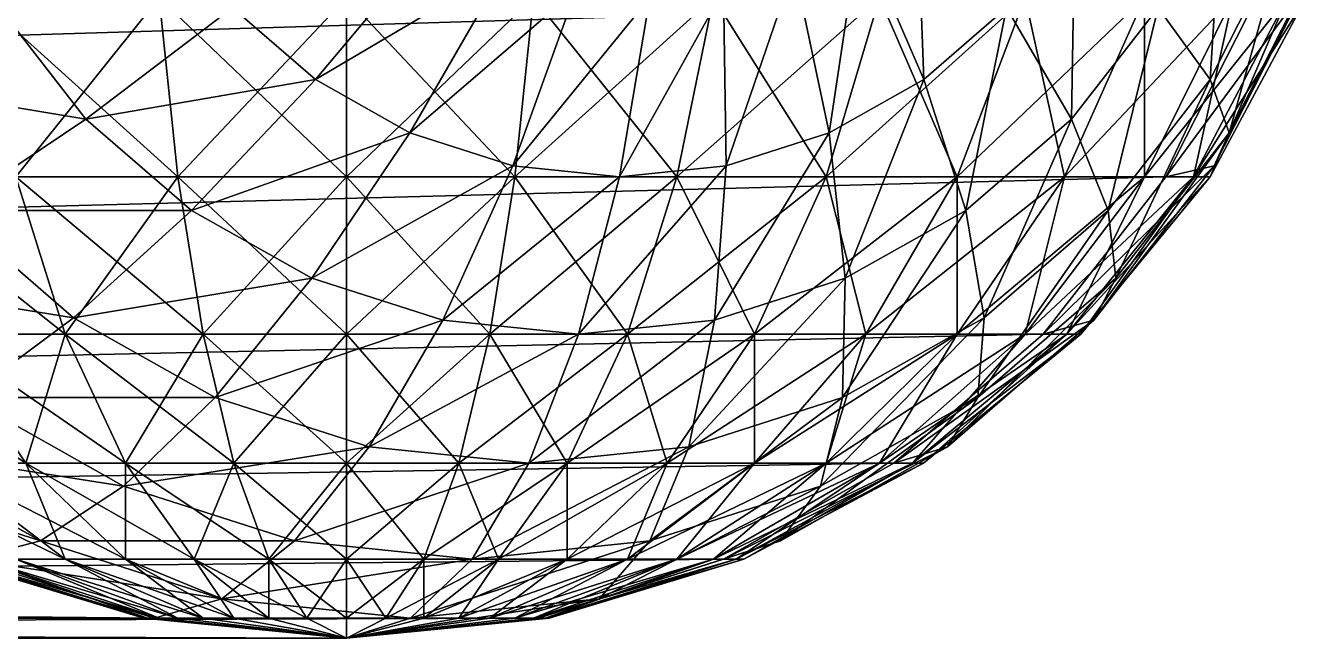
# Model space of a CAD drawing. Header units: millimetres. Extents: x -510 to 550, y -577 to 577.
# Drawn here: x 42.53 to 52.45, y -563 to -558.28 of the extents above; entities that cross this region are included whole.
import ezdxf

# ---------------------------------------------------------------- set-up
doc = ezdxf.new("R2010")
doc.units = ezdxf.units.MM
doc.layers.add('middle_right_fork_-1', color=7, linetype='Continuous', true_color=0x5c6b75)
doc.layers.add('middle_right_fork_top', color=7, linetype='Continuous', true_color=0x5c6b75)

msp = doc.modelspace()

# ---------------------------------------------------------------- linework, layer by layer
at = {"layer": 'middle_right_fork_-1', "true_color": 0x5c6b75}
for points in [[(49.446, -558.6955, -139.4704), (49.3909, -557.1648, -138.6728), (48.9508, -557.5455, -138.5261)], [(49.446, -558.6955, -139.4704), (50.085, -558.1428, -139.6834), (49.3909, -557.1648, -138.6728)], [(51.6524, -558.6955, -142.5325), (51.7469, -557.1648, -141.2861), (51.251, -558.1428, -141.1208)], [(51.6524, -558.6955, -142.5325), (52.2356, -557.5455, -142.7269), (51.7469, -557.1648, -141.2861)], [(50.5836, -559, -140.8983), (50.6093, -557.4693, -139.8582), (50.085, -558.1428, -139.6834)], [(50.5836, -559, -140.8983), (51.251, -558.1428, -141.1208), (50.6093, -557.4693, -139.8582)], [(44.122, -558.1428, -137.6958), (44.7609, -558.6955, -137.9087), (45.7237, -557.5455, -137.4504)], [(44.7609, -558.6955, -137.9087), (46.2258, -557.8284, -137.6178), (45.7237, -557.5455, -137.4504)], [(48.717, -559.1062, -139.2274), (48.9508, -557.5455, -138.5261), (48.4487, -557.8284, -138.3587)], [(48.717, -559.1062, -139.2274), (49.446, -558.6955, -139.4704), (48.9508, -557.5455, -138.5261)], [(51.7982, -559.1062, -144.039), (52.2356, -557.5455, -142.7269), (51.6524, -558.6955, -142.5325)], [(51.7982, -559.1062, -144.039), (52.4461, -557.8284, -144.255), (52.2356, -557.5455, -142.7269)], [(44.7609, -558.6955, -137.9087), (45.4899, -559.1062, -138.1517), (46.2258, -557.8284, -137.6178)], [(45.4899, -559.1062, -138.1517), (46.7706, -558.0026, -137.7994), (46.2258, -557.8284, -137.6178)], [(47.9261, -559.3592, -138.9638), (48.4487, -557.8284, -138.3587), (47.9039, -558.0026, -138.1771)], [(47.9261, -559.3592, -138.9638), (48.717, -559.1062, -139.2274), (48.4487, -557.8284, -138.3587)], [(51.6827, -559.3592, -145.5824), (52.3706, -558.0026, -145.8117), (52.4461, -557.8284, -144.255)], [(51.6827, -559.3592, -145.5824), (52.4461, -557.8284, -144.255), (51.7982, -559.1062, -144.039)], [(45.4899, -559.1062, -138.1517), (46.2809, -559.3592, -138.4154), (46.7706, -558.0026, -137.7994)], [(46.2809, -559.3592, -138.4154), (47.3373, -558.0615, -137.9882), (46.7706, -558.0026, -137.7994)], [(47.1035, -559.4446, -138.6896), (47.9261, -559.3592, -138.9638), (47.9039, -558.0026, -138.1771)], [(47.1035, -559.4446, -138.6896), (47.9039, -558.0026, -138.1771), (47.3373, -558.0615, -137.9882)], [(51.3104, -559.4446, -147.1035), (52.0118, -558.0615, -147.3373), (52.3706, -558.0026, -145.8117)], [(51.3104, -559.4446, -147.1035), (52.3706, -558.0026, -145.8117), (51.6827, -559.3592, -145.5824)], [(6.3104, -559.4446, -282.1035), (7.0118, -558.0615, -282.3373), (52.0118, -558.0615, -147.3373)], [(6.3104, -559.4446, -282.1035), (52.0118, -558.0615, -147.3373), (51.3104, -559.4446, -147.1035)], [(46.2809, -559.3592, -138.4154), (47.1035, -559.4446, -138.6896), (47.3373, -558.0615, -137.9882)], [(41.1586, -558.6955, -139.0345), (42.9941, -559, -138.3685), (42.3267, -558.1428, -138.1461)], [(42.3267, -558.1428, -138.1461), (42.9941, -559, -138.3685), (44.122, -558.1428, -137.6958)], [(42.9941, -559, -138.3685), (44.7609, -558.6955, -137.9087), (44.122, -558.1428, -137.6958)], [(49.7704, -559.7035, -140.6273), (50.085, -558.1428, -139.6834), (49.446, -558.6955, -139.4704)], [(49.7704, -559.7035, -140.6273), (50.5836, -559, -140.8983), (50.085, -558.1428, -139.6834)], [(50.8676, -559.7035, -142.2709), (51.251, -558.1428, -141.1208), (50.5836, -559, -140.8983)], [(50.8676, -559.7035, -142.2709), (51.6524, -558.6955, -142.5325), (51.251, -558.1428, -141.1208)], [(41.1586, -558.6955, -139.0345), (41.9434, -559.7035, -139.2961), (42.9941, -559, -138.3685)], [(42.9941, -559, -138.3685), (43.8074, -559.7035, -138.6396), (44.7609, -558.6955, -137.9087)], [(43.8074, -559.7035, -138.6396), (45.4899, -559.1062, -138.1517), (44.7609, -558.6955, -137.9087)], [(48.8425, -560.2263, -140.318), (49.446, -558.6955, -139.4704), (48.717, -559.1062, -139.2274)], [(48.8425, -560.2263, -140.318), (49.7704, -559.7035, -140.6273), (49.446, -558.6955, -139.4704)], [(50.9262, -560.2263, -143.7483), (51.6524, -558.6955, -142.5325), (50.8676, -559.7035, -142.2709)], [(50.9262, -560.2263, -143.7483), (51.7982, -559.1062, -144.039), (51.6524, -558.6955, -142.5325)], [(41.9434, -559.7035, -139.2961), (43.8074, -559.7035, -138.6396), (42.9941, -559, -138.3685)], [(49.9114, -560.5307, -141.9521), (50.5836, -559, -140.8983), (49.7704, -559.7035, -140.6273)], [(49.9114, -560.5307, -141.9521), (50.8676, -559.7035, -142.2709), (50.5836, -559, -140.8983)], [(43.8074, -559.7035, -138.6396), (44.7352, -560.2263, -138.9489), (45.4899, -559.1062, -138.1517)], [(44.7352, -560.2263, -138.9489), (46.2809, -559.3592, -138.4154), (45.4899, -559.1062, -138.1517)], [(47.8358, -560.5482, -139.9824), (48.8425, -560.2263, -140.318), (48.717, -559.1062, -139.2274)], [(47.8358, -560.5482, -139.9824), (48.717, -559.1062, -139.2274), (47.9261, -559.3592, -138.9638)], [(50.757, -560.5482, -145.2739), (51.6827, -559.3592, -145.5824), (51.7982, -559.1062, -144.039)], [(50.757, -560.5482, -145.2739), (51.7982, -559.1062, -144.039), (50.9262, -560.2263, -143.7483)], [(44.7352, -560.2263, -138.9489), (45.7419, -560.5482, -139.2844), (46.2809, -559.3592, -138.4154)], [(45.7419, -560.5482, -139.2844), (47.1035, -559.4446, -138.6896), (46.2809, -559.3592, -138.4154)], [(46.7889, -560.6569, -139.6334), (47.8358, -560.5482, -139.9824), (47.9261, -559.3592, -138.9638)], [(46.7889, -560.6569, -139.6334), (47.9261, -559.3592, -138.9638), (47.1035, -559.4446, -138.6896)], [(50.3666, -560.6569, -146.7889), (51.3104, -559.4446, -147.1035), (51.6827, -559.3592, -145.5824)], [(50.3666, -560.6569, -146.7889), (51.6827, -559.3592, -145.5824), (50.757, -560.5482, -145.2739)], [(5.3666, -560.6569, -281.7889), (6.3104, -559.4446, -282.1035), (51.3104, -559.4446, -147.1035)], [(5.3666, -560.6569, -281.7889), (51.3104, -559.4446, -147.1035), (50.3666, -560.6569, -146.7889)], [(45.7419, -560.5482, -139.2844), (46.7889, -560.6569, -139.6334), (47.1035, -559.4446, -138.6896)], [(41.0101, -560.2263, -140.443), (42.8996, -560.5307, -139.6149), (41.9434, -559.7035, -139.2961)], [(41.9434, -559.7035, -139.2961), (42.8996, -560.5307, -139.6149), (43.8074, -559.7035, -138.6396)], [(42.8996, -560.5307, -139.6149), (44.7352, -560.2263, -138.9489), (43.8074, -559.7035, -138.6396)], [(48.8204, -561.1454, -141.5885), (49.9114, -560.5307, -141.9521), (49.7704, -559.7035, -140.6273)], [(48.8204, -561.1454, -141.5885), (49.7704, -559.7035, -140.6273), (48.8425, -560.2263, -140.318)], [(49.8636, -561.1454, -143.3941), (50.9262, -560.2263, -143.7483), (50.8676, -559.7035, -142.2709)], [(49.8636, -561.1454, -143.3941), (50.8676, -559.7035, -142.2709), (49.9114, -560.5307, -141.9521)], [(41.0101, -560.2263, -140.443), (42.0726, -561.1454, -140.7971), (42.8996, -560.5307, -139.6149)], [(42.8996, -560.5307, -139.6149), (43.9906, -561.1454, -139.9786), (44.7352, -560.2263, -138.9489)], [(43.9906, -561.1454, -139.9786), (45.7419, -560.5482, -139.2844), (44.7352, -560.2263, -138.9489)], [(47.6366, -561.5239, -141.1939), (48.8204, -561.1454, -141.5885), (48.8425, -560.2263, -140.318)], [(47.6366, -561.5239, -141.1939), (48.8425, -560.2263, -140.318), (47.8358, -560.5482, -139.9824)], [(49.629, -561.5239, -144.8979), (50.757, -560.5482, -145.2739), (50.9262, -560.2263, -143.7483)], [(49.629, -561.5239, -144.8979), (50.9262, -560.2263, -143.7483), (49.8636, -561.1454, -143.3941)], [(42.0726, -561.1454, -140.7971), (43.9906, -561.1454, -139.9786), (42.8996, -560.5307, -139.6149)], [(43.9906, -561.1454, -139.9786), (45.1744, -561.5239, -140.3732), (45.7419, -560.5482, -139.2844)], [(45.1744, -561.5239, -140.3732), (46.7889, -560.6569, -139.6334), (45.7419, -560.5482, -139.2844)], [(46.4055, -561.6518, -140.7835), (47.6366, -561.5239, -141.1939), (47.8358, -560.5482, -139.9824)], [(46.4055, -561.6518, -140.7835), (47.8358, -560.5482, -139.9824), (46.7889, -560.6569, -139.6334)], [(48.6514, -561.8284, -142.9901), (49.8636, -561.1454, -143.3941), (49.9114, -560.5307, -141.9521)], [(48.6514, -561.8284, -142.9901), (49.9114, -560.5307, -141.9521), (48.8204, -561.1454, -141.5885)], [(49.2165, -561.6518, -146.4055), (50.3666, -560.6569, -146.7889), (50.757, -560.5482, -145.2739)], [(49.2165, -561.6518, -146.4055), (50.757, -560.5482, -145.2739), (49.629, -561.5239, -144.8979)], [(4.2165, -561.6518, -281.4055), (5.3666, -560.6569, -281.7889), (50.3666, -560.6569, -146.7889)], [(4.2165, -561.6518, -281.4055), (50.3666, -560.6569, -146.7889), (49.2165, -561.6518, -146.4055)], [(45.1744, -561.5239, -140.3732), (46.4055, -561.6518, -140.7835), (46.7889, -560.6569, -139.6334)], [(41.3581, -561.5239, -142.1409), (43.2848, -561.8284, -141.2012), (42.0726, -561.1454, -140.7971)], [(42.0726, -561.1454, -140.7971), (43.2848, -561.8284, -141.2012), (43.9906, -561.1454, -139.9786)], [(43.2848, -561.8284, -141.2012), (45.1744, -561.5239, -140.3732), (43.9906, -561.1454, -139.9786)], [(47.336, -562.249, -142.5516), (48.6514, -561.8284, -142.9901), (48.8204, -561.1454, -141.5885)], [(47.336, -562.249, -142.5516), (48.8204, -561.1454, -141.5885), (47.6366, -561.5239, -141.1939)], [(48.3421, -562.249, -144.4689), (49.629, -561.5239, -144.8979), (49.8636, -561.1454, -143.3941)], [(48.3421, -562.249, -144.4689), (49.8636, -561.1454, -143.3941), (48.6514, -561.8284, -142.9901)], [(40.7835, -561.6518, -143.5945), (42.645, -562.249, -142.5698), (41.3581, -561.5239, -142.1409)], [(41.3581, -561.5239, -142.1409), (42.645, -562.249, -142.5698), (43.2848, -561.8284, -141.2012)], [(43.2848, -561.8284, -141.2012), (44.6002, -562.249, -141.6397), (45.1744, -561.5239, -140.3732)], [(44.6002, -562.249, -141.6397), (46.4055, -561.6518, -140.7835), (45.1744, -561.5239, -140.3732)], [(45.9681, -562.391, -142.0956), (47.336, -562.249, -142.5516), (47.6366, -561.5239, -141.1939)], [(45.9681, -562.391, -142.0956), (47.6366, -561.5239, -141.1939), (46.4055, -561.6518, -140.7835)], [(47.9044, -562.391, -145.9681), (49.2165, -561.6518, -146.4055), (49.629, -561.5239, -144.8979)], [(47.9044, -562.391, -145.9681), (49.629, -561.5239, -144.8979), (48.3421, -562.249, -144.4689)], [(2.9044, -562.391, -280.9681), (4.2165, -561.6518, -281.4055), (49.2165, -561.6518, -146.4055)], [(2.9044, -562.391, -280.9681), (49.2165, -561.6518, -146.4055), (47.9044, -562.391, -145.9681)], [(40.7835, -561.6518, -143.5945), (42.0956, -562.391, -144.0319), (42.645, -562.249, -142.5698)], [(44.6002, -562.249, -141.6397), (45.9681, -562.391, -142.0956), (46.4055, -561.6518, -140.7835)], [(42.645, -562.249, -142.5698), (44.6002, -562.249, -141.6397), (43.2848, -561.8284, -141.2012)], [(46.9457, -562.6955, -144.0034), (48.3421, -562.249, -144.4689), (48.6514, -561.8284, -142.9901)], [(46.9457, -562.6955, -144.0034), (48.6514, -561.8284, -142.9901), (47.336, -562.249, -142.5516)], [(42.0956, -562.391, -144.0319), (44.0414, -562.6955, -143.0353), (42.645, -562.249, -142.5698)], [(42.645, -562.249, -142.5698), (44.0414, -562.6955, -143.0353), (44.6002, -562.249, -141.6397)], [(44.0414, -562.6955, -143.0353), (45.9681, -562.391, -142.0956), (44.6002, -562.249, -141.6397)], [(45.4935, -562.8463, -143.5194), (46.9457, -562.6955, -144.0034), (47.336, -562.249, -142.5516)], [(45.4935, -562.8463, -143.5194), (47.336, -562.249, -142.5516), (45.9681, -562.391, -142.0956)], [(46.4806, -562.8463, -145.4935), (47.9044, -562.391, -145.9681), (48.3421, -562.249, -144.4689)], [(46.4806, -562.8463, -145.4935), (48.3421, -562.249, -144.4689), (46.9457, -562.6955, -144.0034)], [(-2.9044, -562.391, -279.0319), (-1.4806, -562.8463, -279.5065), (43.5194, -562.8463, -144.5065)], [(-2.9044, -562.391, -279.0319), (43.5194, -562.8463, -144.5065), (42.0956, -562.391, -144.0319)], [(1.4806, -562.8463, -280.4935), (2.9044, -562.391, -280.9681), (47.9044, -562.391, -145.9681)], [(1.4806, -562.8463, -280.4935), (47.9044, -562.391, -145.9681), (46.4806, -562.8463, -145.4935)], [(42.0956, -562.391, -144.0319), (43.5194, -562.8463, -144.5065), (44.0414, -562.6955, -143.0353)], [(44.0414, -562.6955, -143.0353), (45.4935, -562.8463, -143.5194), (45.9681, -562.391, -142.0956)], [(43.5194, -562.8463, -144.5065), (45.4935, -562.8463, -143.5194), (44.0414, -562.6955, -143.0353)], [(45, -563, -145), (46.4806, -562.8463, -145.4935), (46.9457, -562.6955, -144.0034)], [(45, -563, -145), (46.9457, -562.6955, -144.0034), (45.4935, -562.8463, -143.5194)], [(-1.4806, -562.8463, -279.5065), (0, -563, -280), (45, -563, -145)], [(-1.4806, -562.8463, -279.5065), (45, -563, -145), (43.5194, -562.8463, -144.5065)], [(0, -563, -280), (1.4806, -562.8463, -280.4935), (46.4806, -562.8463, -145.4935)], [(0, -563, -280), (46.4806, -562.8463, -145.4935), (45, -563, -145)], [(43.5194, -562.8463, -144.5065), (45, -563, -145), (45.4935, -562.8463, -143.5194)]]:
    msp.add_3dface(points, dxfattribs=at)
at = {"layer": 'middle_right_fork_top', "true_color": 0x5c6b75}
for points in [[(43.5581, -558.0615, -137.751), (42.1716, -558.0615, -138.1716), (42.4545, -559.4446, -138.8546)], [(42.1716, -558.0615, -151.8284), (43.5581, -558.0615, -152.249), (43.7023, -559.4446, -151.5239)], [(42.1716, -558.0615, -151.8284), (43.7023, -559.4446, -151.5239), (42.4545, -559.4446, -151.1454)], [(43.5581, -558.0615, -137.751), (42.4545, -559.4446, -138.8546), (43.7023, -559.4446, -138.4761)], [(45, -558.0615, -137.609), (43.5581, -558.0615, -137.751), (43.7023, -559.4446, -138.4761)], [(43.5581, -558.0615, -152.249), (45, -558.0615, -152.391), (45, -559.4446, -151.6518)], [(43.5581, -558.0615, -152.249), (45, -559.4446, -151.6518), (43.7023, -559.4446, -151.5239)], [(45, -558.0615, -137.609), (43.7023, -559.4446, -138.4761), (45, -559.4446, -138.3482)], [(46.4419, -558.0615, -137.751), (45, -558.0615, -137.609), (45, -559.4446, -138.3482)], [(46.4419, -558.0615, -137.751), (45, -559.4446, -138.3482), (46.2977, -559.4446, -138.4761)], [(45, -558.0615, -152.391), (46.4419, -558.0615, -152.249), (46.2977, -559.4446, -151.5239)], [(45, -558.0615, -152.391), (46.2977, -559.4446, -151.5239), (45, -559.4446, -151.6518)], [(47.8284, -558.0615, -138.1716), (46.4419, -558.0615, -137.751), (46.2977, -559.4446, -138.4761)], [(47.8284, -558.0615, -138.1716), (46.2977, -559.4446, -138.4761), (47.5455, -559.4446, -138.8546)], [(46.4419, -558.0615, -152.249), (47.5455, -559.4446, -151.1454), (46.2977, -559.4446, -151.5239)], [(46.4419, -558.0615, -152.249), (47.8284, -558.0615, -151.8284), (47.5455, -559.4446, -151.1454)], [(49.1062, -558.0615, -138.8546), (47.8284, -558.0615, -138.1716), (47.5455, -559.4446, -138.8546)], [(49.1062, -558.0615, -138.8546), (47.5455, -559.4446, -138.8546), (48.6955, -559.4446, -139.4693)], [(47.8284, -558.0615, -151.8284), (48.6955, -559.4446, -150.5307), (47.5455, -559.4446, -151.1454)], [(47.8284, -558.0615, -151.8284), (49.1062, -558.0615, -151.1454), (48.6955, -559.4446, -150.5307)], [(50.2263, -558.0615, -139.7737), (49.1062, -558.0615, -138.8546), (48.6955, -559.4446, -139.4693)], [(50.2263, -558.0615, -139.7737), (48.6955, -559.4446, -139.4693), (49.7035, -559.4446, -140.2965)], [(49.1062, -558.0615, -151.1454), (49.7035, -559.4446, -149.7035), (48.6955, -559.4446, -150.5307)], [(49.1062, -558.0615, -151.1454), (50.2263, -558.0615, -150.2263), (49.7035, -559.4446, -149.7035)], [(51.1454, -558.0615, -140.8938), (50.2263, -558.0615, -139.7737), (49.7035, -559.4446, -140.2965)], [(51.1454, -558.0615, -140.8938), (49.7035, -559.4446, -140.2965), (50.5307, -559.4446, -141.3045)], [(50.2263, -558.0615, -150.2263), (50.5307, -559.4446, -148.6955), (49.7035, -559.4446, -149.7035)], [(50.2263, -558.0615, -150.2263), (51.1454, -558.0615, -149.1062), (50.5307, -559.4446, -148.6955)], [(51.8284, -558.0615, -142.1716), (51.1454, -558.0615, -140.8938), (50.5307, -559.4446, -141.3045)], [(51.8284, -558.0615, -142.1716), (50.5307, -559.4446, -141.3045), (51.1454, -559.4446, -142.4545)], [(51.1454, -558.0615, -149.1062), (51.1454, -559.4446, -147.5455), (50.5307, -559.4446, -148.6955)], [(52.249, -558.0615, -143.5581), (51.8284, -558.0615, -142.1716), (51.1454, -559.4446, -142.4545)], [(52.249, -558.0615, -143.5581), (51.1454, -559.4446, -142.4545), (51.5239, -559.4446, -143.7023)], [(51.1454, -558.0615, -149.1062), (51.8284, -558.0615, -147.8284), (51.1454, -559.4446, -147.5455)], [(51.8284, -558.0615, -147.8284), (51.5239, -559.4446, -146.2977), (51.1454, -559.4446, -147.5455)], [(52.391, -558.0615, -145), (52.249, -558.0615, -143.5581), (51.5239, -559.4446, -143.7023)], [(52.391, -558.0615, -145), (51.5239, -559.4446, -143.7023), (51.6518, -559.4446, -145)], [(51.8284, -558.0615, -147.8284), (52.249, -558.0615, -146.4419), (51.5239, -559.4446, -146.2977)], [(52.249, -558.0615, -146.4419), (51.6518, -559.4446, -145), (51.5239, -559.4446, -146.2977)], [(52.249, -558.0615, -146.4419), (52.391, -558.0615, -145), (51.6518, -559.4446, -145)], [(41.3045, -559.4446, -150.5307), (42.4545, -559.4446, -151.1454), (42.8352, -560.6569, -150.2263)], [(41.3045, -559.4446, -150.5307), (42.8352, -560.6569, -150.2263), (41.8572, -560.6569, -149.7035)], [(42.4545, -559.4446, -138.8546), (41.8572, -560.6569, -140.2965), (42.8352, -560.6569, -139.7737)], [(43.7023, -559.4446, -138.4761), (42.4545, -559.4446, -138.8546), (42.8352, -560.6569, -139.7737)], [(42.4545, -559.4446, -151.1454), (43.7023, -559.4446, -151.5239), (43.8964, -560.6569, -150.5482)], [(42.4545, -559.4446, -151.1454), (43.8964, -560.6569, -150.5482), (42.8352, -560.6569, -150.2263)], [(43.7023, -559.4446, -138.4761), (42.8352, -560.6569, -139.7737), (43.8964, -560.6569, -139.4518)], [(45, -559.4446, -138.3482), (43.7023, -559.4446, -138.4761), (43.8964, -560.6569, -139.4518)], [(43.7023, -559.4446, -151.5239), (45, -559.4446, -151.6518), (45, -560.6569, -150.6569)], [(43.7023, -559.4446, -151.5239), (45, -560.6569, -150.6569), (43.8964, -560.6569, -150.5482)], [(45, -559.4446, -138.3482), (43.8964, -560.6569, -139.4518), (45, -560.6569, -139.3431)], [(46.2977, -559.4446, -138.4761), (45, -559.4446, -138.3482), (45, -560.6569, -139.3431)], [(46.2977, -559.4446, -138.4761), (45, -560.6569, -139.3431), (46.1036, -560.6569, -139.4518)], [(45, -559.4446, -151.6518), (46.2977, -559.4446, -151.5239), (46.1036, -560.6569, -150.5482)], [(45, -559.4446, -151.6518), (46.1036, -560.6569, -150.5482), (45, -560.6569, -150.6569)], [(47.5455, -559.4446, -138.8546), (46.2977, -559.4446, -138.4761), (46.1036, -560.6569, -139.4518)], [(47.5455, -559.4446, -138.8546), (46.1036, -560.6569, -139.4518), (47.1648, -560.6569, -139.7737)], [(46.2977, -559.4446, -151.5239), (47.1648, -560.6569, -150.2263), (46.1036, -560.6569, -150.5482)], [(46.2977, -559.4446, -151.5239), (47.5455, -559.4446, -151.1454), (47.1648, -560.6569, -150.2263)], [(48.6955, -559.4446, -139.4693), (47.5455, -559.4446, -138.8546), (47.1648, -560.6569, -139.7737)], [(48.6955, -559.4446, -139.4693), (47.1648, -560.6569, -139.7737), (48.1428, -560.6569, -140.2965)], [(47.5455, -559.4446, -151.1454), (48.1428, -560.6569, -149.7035), (47.1648, -560.6569, -150.2263)], [(47.5455, -559.4446, -151.1454), (48.6955, -559.4446, -150.5307), (48.1428, -560.6569, -149.7035)], [(49.7035, -559.4446, -140.2965), (48.6955, -559.4446, -139.4693), (48.1428, -560.6569, -140.2965)], [(49.7035, -559.4446, -140.2965), (48.1428, -560.6569, -140.2965), (49, -560.6569, -141)], [(48.6955, -559.4446, -150.5307), (49, -560.6569, -149), (48.1428, -560.6569, -149.7035)], [(48.6955, -559.4446, -150.5307), (49.7035, -559.4446, -149.7035), (49, -560.6569, -149)], [(50.5307, -559.4446, -141.3045), (49.7035, -559.4446, -140.2965), (49, -560.6569, -141)], [(50.5307, -559.4446, -141.3045), (49, -560.6569, -141), (49.7035, -560.6569, -141.8572)], [(49.7035, -559.4446, -149.7035), (49.7035, -560.6569, -148.1428), (49, -560.6569, -149)], [(51.1454, -559.4446, -142.4545), (50.5307, -559.4446, -141.3045), (49.7035, -560.6569, -141.8572)], [(51.1454, -559.4446, -142.4545), (49.7035, -560.6569, -141.8572), (50.2263, -560.6569, -142.8352)], [(49.7035, -559.4446, -149.7035), (50.5307, -559.4446, -148.6955), (49.7035, -560.6569, -148.1428)], [(50.5307, -559.4446, -148.6955), (50.2263, -560.6569, -147.1648), (49.7035, -560.6569, -148.1428)], [(51.5239, -559.4446, -143.7023), (51.1454, -559.4446, -142.4545), (50.2263, -560.6569, -142.8352)], [(51.5239, -559.4446, -143.7023), (50.2263, -560.6569, -142.8352), (50.5482, -560.6569, -143.8964)], [(50.5307, -559.4446, -148.6955), (51.1454, -559.4446, -147.5455), (50.2263, -560.6569, -147.1648)], [(51.1454, -559.4446, -147.5455), (50.5482, -560.6569, -146.1036), (50.2263, -560.6569, -147.1648)], [(51.6518, -559.4446, -145), (51.5239, -559.4446, -143.7023), (50.5482, -560.6569, -143.8964)], [(51.6518, -559.4446, -145), (50.5482, -560.6569, -143.8964), (50.6569, -560.6569, -145)], [(51.1454, -559.4446, -147.5455), (51.5239, -559.4446, -146.2977), (50.5482, -560.6569, -146.1036)], [(51.5239, -559.4446, -146.2977), (50.6569, -560.6569, -145), (50.5482, -560.6569, -146.1036)], [(51.5239, -559.4446, -146.2977), (51.6518, -559.4446, -145), (50.6569, -560.6569, -145)], [(41, -560.6569, -149), (41.8572, -560.6569, -149.7035), (42.5307, -561.6518, -148.6955)], [(41, -560.6569, -149), (42.5307, -561.6518, -148.6955), (41.8572, -561.6518, -148.1428)], [(42.8352, -560.6569, -139.7737), (41.8572, -560.6569, -140.2965), (42.5307, -561.6518, -141.3045)], [(41.8572, -560.6569, -140.2965), (41.8572, -561.6518, -141.8572), (42.5307, -561.6518, -141.3045)], [(41.8572, -560.6569, -149.7035), (42.8352, -560.6569, -150.2263), (43.2991, -561.6518, -149.1062)], [(41.8572, -560.6569, -149.7035), (43.2991, -561.6518, -149.1062), (42.5307, -561.6518, -148.6955)], [(42.8352, -560.6569, -139.7737), (42.5307, -561.6518, -141.3045), (43.2991, -561.6518, -140.8938)], [(43.8964, -560.6569, -139.4518), (42.8352, -560.6569, -139.7737), (43.2991, -561.6518, -140.8938)], [(42.8352, -560.6569, -150.2263), (43.8964, -560.6569, -150.5482), (44.1329, -561.6518, -149.3592)], [(42.8352, -560.6569, -150.2263), (44.1329, -561.6518, -149.3592), (43.2991, -561.6518, -149.1062)], [(43.8964, -560.6569, -139.4518), (43.2991, -561.6518, -140.8938), (44.1329, -561.6518, -140.6408)], [(45, -560.6569, -139.3431), (43.8964, -560.6569, -139.4518), (44.1329, -561.6518, -140.6408)], [(43.8964, -560.6569, -150.5482), (45, -560.6569, -150.6569), (45, -561.6518, -149.4446)], [(43.8964, -560.6569, -150.5482), (45, -561.6518, -149.4446), (44.1329, -561.6518, -149.3592)], [(45, -560.6569, -139.3431), (44.1329, -561.6518, -140.6408), (45, -561.6518, -140.5554)], [(46.1036, -560.6569, -139.4518), (45, -560.6569, -139.3431), (45, -561.6518, -140.5554)], [(46.1036, -560.6569, -139.4518), (45, -561.6518, -140.5554), (45.8671, -561.6518, -140.6408)], [(45, -560.6569, -150.6569), (46.1036, -560.6569, -150.5482), (45.8671, -561.6518, -149.3592)], [(45, -560.6569, -150.6569), (45.8671, -561.6518, -149.3592), (45, -561.6518, -149.4446)], [(47.1648, -560.6569, -139.7737), (46.1036, -560.6569, -139.4518), (45.8671, -561.6518, -140.6408)], [(47.1648, -560.6569, -139.7737), (45.8671, -561.6518, -140.6408), (46.7009, -561.6518, -140.8938)], [(46.1036, -560.6569, -150.5482), (46.7009, -561.6518, -149.1062), (45.8671, -561.6518, -149.3592)], [(46.1036, -560.6569, -150.5482), (47.1648, -560.6569, -150.2263), (46.7009, -561.6518, -149.1062)], [(48.1428, -560.6569, -140.2965), (47.1648, -560.6569, -139.7737), (46.7009, -561.6518, -140.8938)], [(48.1428, -560.6569, -140.2965), (46.7009, -561.6518, -140.8938), (47.4693, -561.6518, -141.3045)], [(47.1648, -560.6569, -150.2263), (47.4693, -561.6518, -148.6955), (46.7009, -561.6518, -149.1062)], [(47.1648, -560.6569, -150.2263), (48.1428, -560.6569, -149.7035), (47.4693, -561.6518, -148.6955)], [(49, -560.6569, -141), (48.1428, -560.6569, -140.2965), (47.4693, -561.6518, -141.3045)], [(49, -560.6569, -141), (47.4693, -561.6518, -141.3045), (48.1428, -561.6518, -141.8572)], [(48.1428, -560.6569, -149.7035), (48.1428, -561.6518, -148.1428), (47.4693, -561.6518, -148.6955)], [(49.7035, -560.6569, -141.8572), (49, -560.6569, -141), (48.1428, -561.6518, -141.8572)], [(49.7035, -560.6569, -141.8572), (48.1428, -561.6518, -141.8572), (48.6955, -561.6518, -142.5307)], [(48.1428, -560.6569, -149.7035), (49, -560.6569, -149), (48.1428, -561.6518, -148.1428)], [(49, -560.6569, -149), (48.6955, -561.6518, -147.4693), (48.1428, -561.6518, -148.1428)], [(50.2263, -560.6569, -142.8352), (49.7035, -560.6569, -141.8572), (48.6955, -561.6518, -142.5307)], [(50.2263, -560.6569, -142.8352), (48.6955, -561.6518, -142.5307), (49.1062, -561.6518, -143.2991)], [(49, -560.6569, -149), (49.7035, -560.6569, -148.1428), (48.6955, -561.6518, -147.4693)], [(49.7035, -560.6569, -148.1428), (49.1062, -561.6518, -146.7009), (48.6955, -561.6518, -147.4693)], [(50.5482, -560.6569, -143.8964), (50.2263, -560.6569, -142.8352), (49.1062, -561.6518, -143.2991)], [(50.5482, -560.6569, -143.8964), (49.1062, -561.6518, -143.2991), (49.3592, -561.6518, -144.1329)], [(49.7035, -560.6569, -148.1428), (50.2263, -560.6569, -147.1648), (49.1062, -561.6518, -146.7009)], [(50.2263, -560.6569, -147.1648), (49.3592, -561.6518, -145.8671), (49.1062, -561.6518, -146.7009)], [(50.6569, -560.6569, -145), (50.5482, -560.6569, -143.8964), (49.3592, -561.6518, -144.1329)], [(50.6569, -560.6569, -145), (49.3592, -561.6518, -144.1329), (49.4446, -561.6518, -145)], [(50.2263, -560.6569, -147.1648), (50.5482, -560.6569, -146.1036), (49.3592, -561.6518, -145.8671)], [(50.5482, -560.6569, -146.1036), (49.4446, -561.6518, -145), (49.3592, -561.6518, -145.8671)], [(50.5482, -560.6569, -146.1036), (50.6569, -560.6569, -145), (49.4446, -561.6518, -145)], [(41.3045, -561.6518, -147.4693), (41.8572, -561.6518, -148.1428), (42.8352, -562.391, -147.1648)], [(41.3045, -561.6518, -147.4693), (42.8352, -562.391, -147.1648), (42.4545, -562.391, -146.7009)], [(42.5307, -561.6518, -141.3045), (41.8572, -561.6518, -141.8572), (42.8352, -562.391, -142.8352)], [(41.8572, -561.6518, -141.8572), (42.4545, -562.391, -143.2991), (42.8352, -562.391, -142.8352)], [(41.8572, -561.6518, -148.1428), (42.5307, -561.6518, -148.6955), (43.2991, -562.391, -147.5455)], [(41.8572, -561.6518, -148.1428), (43.2991, -562.391, -147.5455), (42.8352, -562.391, -147.1648)], [(43.2991, -561.6518, -140.8938), (42.5307, -561.6518, -141.3045), (43.2991, -562.391, -142.4545)], [(42.5307, -561.6518, -141.3045), (42.8352, -562.391, -142.8352), (43.2991, -562.391, -142.4545)], [(42.5307, -561.6518, -148.6955), (43.2991, -561.6518, -149.1062), (43.8284, -562.391, -147.8284)], [(42.5307, -561.6518, -148.6955), (43.8284, -562.391, -147.8284), (43.2991, -562.391, -147.5455)], [(44.1329, -561.6518, -140.6408), (43.2991, -561.6518, -140.8938), (43.8284, -562.391, -142.1716)], [(43.2991, -561.6518, -140.8938), (43.2991, -562.391, -142.4545), (43.8284, -562.391, -142.1716)], [(43.2991, -561.6518, -149.1062), (44.1329, -561.6518, -149.3592), (44.4027, -562.391, -148.0026)], [(43.2991, -561.6518, -149.1062), (44.4027, -562.391, -148.0026), (43.8284, -562.391, -147.8284)], [(44.1329, -561.6518, -140.6408), (43.8284, -562.391, -142.1716), (44.4027, -562.391, -141.9974)], [(45, -561.6518, -140.5554), (44.1329, -561.6518, -140.6408), (44.4027, -562.391, -141.9974)], [(44.1329, -561.6518, -149.3592), (45, -561.6518, -149.4446), (45, -562.391, -148.0615)], [(44.1329, -561.6518, -149.3592), (45, -562.391, -148.0615), (44.4027, -562.391, -148.0026)], [(45, -561.6518, -140.5554), (44.4027, -562.391, -141.9974), (45, -562.391, -141.9385)], [(45.8671, -561.6518, -140.6408), (45, -561.6518, -140.5554), (45, -562.391, -141.9385)], [(45.8671, -561.6518, -140.6408), (45, -562.391, -141.9385), (45.5973, -562.391, -141.9974)], [(45, -561.6518, -149.4446), (45.8671, -561.6518, -149.3592), (45.5973, -562.391, -148.0026)], [(45, -561.6518, -149.4446), (45.5973, -562.391, -148.0026), (45, -562.391, -148.0615)], [(46.7009, -561.6518, -140.8938), (45.8671, -561.6518, -140.6408), (45.5973, -562.391, -141.9974)], [(46.7009, -561.6518, -140.8938), (45.5973, -562.391, -141.9974), (46.1716, -562.391, -142.1716)], [(45.8671, -561.6518, -149.3592), (46.1716, -562.391, -147.8284), (45.5973, -562.391, -148.0026)], [(45.8671, -561.6518, -149.3592), (46.7009, -561.6518, -149.1062), (46.1716, -562.391, -147.8284)], [(47.4693, -561.6518, -141.3045), (46.7009, -561.6518, -140.8938), (46.1716, -562.391, -142.1716)], [(47.4693, -561.6518, -141.3045), (46.1716, -562.391, -142.1716), (46.7009, -562.391, -142.4545)], [(46.7009, -561.6518, -149.1062), (46.7009, -562.391, -147.5455), (46.1716, -562.391, -147.8284)], [(48.1428, -561.6518, -141.8572), (47.4693, -561.6518, -141.3045), (46.7009, -562.391, -142.4545)], [(48.1428, -561.6518, -141.8572), (46.7009, -562.391, -142.4545), (47.1648, -562.391, -142.8352)], [(46.7009, -561.6518, -149.1062), (47.4693, -561.6518, -148.6955), (46.7009, -562.391, -147.5455)], [(47.4693, -561.6518, -148.6955), (47.1648, -562.391, -147.1648), (46.7009, -562.391, -147.5455)], [(48.6955, -561.6518, -142.5307), (48.1428, -561.6518, -141.8572), (47.1648, -562.391, -142.8352)], [(48.6955, -561.6518, -142.5307), (47.1648, -562.391, -142.8352), (47.5455, -562.391, -143.2991)], [(47.4693, -561.6518, -148.6955), (48.1428, -561.6518, -148.1428), (47.1648, -562.391, -147.1648)], [(48.1428, -561.6518, -148.1428), (47.5455, -562.391, -146.7009), (47.1648, -562.391, -147.1648)], [(49.1062, -561.6518, -143.2991), (48.6955, -561.6518, -142.5307), (47.5455, -562.391, -143.2991)], [(49.1062, -561.6518, -143.2991), (47.5455, -562.391, -143.2991), (47.8284, -562.391, -143.8284)], [(48.1428, -561.6518, -148.1428), (48.6955, -561.6518, -147.4693), (47.5455, -562.391, -146.7009)], [(48.6955, -561.6518, -147.4693), (47.8284, -562.391, -146.1716), (47.5455, -562.391, -146.7009)], [(49.3592, -561.6518, -144.1329), (49.1062, -561.6518, -143.2991), (47.8284, -562.391, -143.8284)], [(49.3592, -561.6518, -144.1329), (47.8284, -562.391, -143.8284), (48.0026, -562.391, -144.4027)], [(48.6955, -561.6518, -147.4693), (49.1062, -561.6518, -146.7009), (47.8284, -562.391, -146.1716)], [(49.1062, -561.6518, -146.7009), (48.0026, -562.391, -145.5973), (47.8284, -562.391, -146.1716)], [(49.4446, -561.6518, -145), (49.3592, -561.6518, -144.1329), (48.0026, -562.391, -144.4027)], [(49.4446, -561.6518, -145), (48.0026, -562.391, -144.4027), (48.0615, -562.391, -145)], [(49.1062, -561.6518, -146.7009), (49.3592, -561.6518, -145.8671), (48.0026, -562.391, -145.5973)], [(49.3592, -561.6518, -145.8671), (48.0615, -562.391, -145), (48.0026, -562.391, -145.5973)], [(49.3592, -561.6518, -145.8671), (49.4446, -561.6518, -145), (48.0615, -562.391, -145)], [(41.9974, -562.391, -144.4027), (41.9385, -562.391, -145), (43.4393, -562.8463, -145)], [(41.9385, -562.391, -145), (41.9974, -562.391, -145.5973), (43.4693, -562.8463, -145.3045)], [(41.9385, -562.391, -145), (43.4693, -562.8463, -145.3045), (43.4393, -562.8463, -145)], [(42.1716, -562.391, -143.8284), (41.9974, -562.391, -144.4027), (43.4693, -562.8463, -144.6955)], [(41.9974, -562.391, -144.4027), (43.4393, -562.8463, -145), (43.4693, -562.8463, -144.6955)], [(41.9974, -562.391, -145.5973), (42.1716, -562.391, -146.1716), (43.5581, -562.8463, -145.5973)], [(41.9974, -562.391, -145.5973), (43.5581, -562.8463, -145.5973), (43.4693, -562.8463, -145.3045)], [(42.4545, -562.391, -143.2991), (42.1716, -562.391, -143.8284), (43.5581, -562.8463, -144.4027)], [(42.1716, -562.391, -143.8284), (43.4693, -562.8463, -144.6955), (43.5581, -562.8463, -144.4027)], [(42.1716, -562.391, -146.1716), (42.4545, -562.391, -146.7009), (43.7023, -562.8463, -145.8671)], [(42.1716, -562.391, -146.1716), (43.7023, -562.8463, -145.8671), (43.5581, -562.8463, -145.5973)], [(42.8352, -562.391, -142.8352), (42.4545, -562.391, -143.2991), (43.7023, -562.8463, -144.1329)], [(42.4545, -562.391, -143.2991), (43.5581, -562.8463, -144.4027), (43.7023, -562.8463, -144.1329)], [(42.4545, -562.391, -146.7009), (42.8352, -562.391, -147.1648), (43.8964, -562.8463, -146.1036)], [(42.4545, -562.391, -146.7009), (43.8964, -562.8463, -146.1036), (43.7023, -562.8463, -145.8671)], [(43.2991, -562.391, -142.4545), (42.8352, -562.391, -142.8352), (43.8964, -562.8463, -143.8964)], [(42.8352, -562.391, -142.8352), (43.7023, -562.8463, -144.1329), (43.8964, -562.8463, -143.8964)], [(42.8352, -562.391, -147.1648), (43.2991, -562.391, -147.5455), (44.1329, -562.8463, -146.2977)], [(42.8352, -562.391, -147.1648), (44.1329, -562.8463, -146.2977), (43.8964, -562.8463, -146.1036)], [(43.8284, -562.391, -142.1716), (43.2991, -562.391, -142.4545), (44.1329, -562.8463, -143.7023)], [(43.2991, -562.391, -142.4545), (43.8964, -562.8463, -143.8964), (44.1329, -562.8463, -143.7023)], [(43.2991, -562.391, -147.5455), (43.8284, -562.391, -147.8284), (44.4027, -562.8463, -146.4419)], [(43.2991, -562.391, -147.5455), (44.4027, -562.8463, -146.4419), (44.1329, -562.8463, -146.2977)], [(44.4027, -562.391, -141.9974), (43.8284, -562.391, -142.1716), (44.4027, -562.8463, -143.5581)], [(43.8284, -562.391, -142.1716), (44.1329, -562.8463, -143.7023), (44.4027, -562.8463, -143.5581)], [(43.8284, -562.391, -147.8284), (44.4027, -562.391, -148.0026), (44.6955, -562.8463, -146.5307)], [(43.8284, -562.391, -147.8284), (44.6955, -562.8463, -146.5307), (44.4027, -562.8463, -146.4419)], [(45, -562.391, -141.9385), (44.4027, -562.391, -141.9974), (44.6955, -562.8463, -143.4693)], [(44.4027, -562.391, -141.9974), (44.4027, -562.8463, -143.5581), (44.6955, -562.8463, -143.4693)], [(44.4027, -562.391, -148.0026), (45, -562.391, -148.0615), (45, -562.8463, -146.5607)], [(44.4027, -562.391, -148.0026), (45, -562.8463, -146.5607), (44.6955, -562.8463, -146.5307)], [(45, -562.391, -141.9385), (44.6955, -562.8463, -143.4693), (45, -562.8463, -143.4393)], [(45.5973, -562.391, -141.9974), (45, -562.391, -141.9385), (45, -562.8463, -143.4393)], [(45.5973, -562.391, -141.9974), (45, -562.8463, -143.4393), (45.3045, -562.8463, -143.4693)], [(45, -562.391, -148.0615), (45.5973, -562.391, -148.0026), (45.3045, -562.8463, -146.5307)], [(45, -562.391, -148.0615), (45.3045, -562.8463, -146.5307), (45, -562.8463, -146.5607)], [(46.1716, -562.391, -142.1716), (45.5973, -562.391, -141.9974), (45.3045, -562.8463, -143.4693)], [(46.1716, -562.391, -142.1716), (45.3045, -562.8463, -143.4693), (45.5973, -562.8463, -143.5581)], [(45.5973, -562.391, -148.0026), (45.5973, -562.8463, -146.4419), (45.3045, -562.8463, -146.5307)], [(46.7009, -562.391, -142.4545), (46.1716, -562.391, -142.1716), (45.5973, -562.8463, -143.5581)], [(46.7009, -562.391, -142.4545), (45.5973, -562.8463, -143.5581), (45.8671, -562.8463, -143.7023)], [(45.5973, -562.391, -148.0026), (46.1716, -562.391, -147.8284), (45.5973, -562.8463, -146.4419)], [(46.1716, -562.391, -147.8284), (45.8671, -562.8463, -146.2977), (45.5973, -562.8463, -146.4419)], [(47.1648, -562.391, -142.8352), (46.7009, -562.391, -142.4545), (45.8671, -562.8463, -143.7023)], [(47.1648, -562.391, -142.8352), (45.8671, -562.8463, -143.7023), (46.1036, -562.8463, -143.8964)], [(46.1716, -562.391, -147.8284), (46.7009, -562.391, -147.5455), (45.8671, -562.8463, -146.2977)], [(46.7009, -562.391, -147.5455), (46.1036, -562.8463, -146.1036), (45.8671, -562.8463, -146.2977)], [(47.5455, -562.391, -143.2991), (47.1648, -562.391, -142.8352), (46.1036, -562.8463, -143.8964)], [(47.5455, -562.391, -143.2991), (46.1036, -562.8463, -143.8964), (46.2977, -562.8463, -144.1329)], [(46.7009, -562.391, -147.5455), (47.1648, -562.391, -147.1648), (46.1036, -562.8463, -146.1036)], [(47.1648, -562.391, -147.1648), (46.2977, -562.8463, -145.8671), (46.1036, -562.8463, -146.1036)], [(47.8284, -562.391, -143.8284), (47.5455, -562.391, -143.2991), (46.2977, -562.8463, -144.1329)], [(47.8284, -562.391, -143.8284), (46.2977, -562.8463, -144.1329), (46.4419, -562.8463, -144.4027)], [(47.1648, -562.391, -147.1648), (47.5455, -562.391, -146.7009), (46.2977, -562.8463, -145.8671)], [(47.5455, -562.391, -146.7009), (46.4419, -562.8463, -145.5973), (46.2977, -562.8463, -145.8671)], [(48.0026, -562.391, -144.4027), (47.8284, -562.391, -143.8284), (46.4419, -562.8463, -144.4027)], [(48.0026, -562.391, -144.4027), (46.4419, -562.8463, -144.4027), (46.5307, -562.8463, -144.6955)], [(47.5455, -562.391, -146.7009), (47.8284, -562.391, -146.1716), (46.4419, -562.8463, -145.5973)], [(47.8284, -562.391, -146.1716), (46.5307, -562.8463, -145.3045), (46.4419, -562.8463, -145.5973)], [(48.0615, -562.391, -145), (48.0026, -562.391, -144.4027), (46.5307, -562.8463, -144.6955)], [(48.0615, -562.391, -145), (46.5307, -562.8463, -144.6955), (46.5607, -562.8463, -145)], [(47.8284, -562.391, -146.1716), (48.0026, -562.391, -145.5973), (46.5307, -562.8463, -145.3045)], [(48.0026, -562.391, -145.5973), (46.5607, -562.8463, -145), (46.5307, -562.8463, -145.3045)], [(48.0026, -562.391, -145.5973), (48.0615, -562.391, -145), (46.5607, -562.8463, -145)], [(43.4693, -562.8463, -144.6955), (43.4393, -562.8463, -145), (45, -563, -145)], [(43.4393, -562.8463, -145), (43.4693, -562.8463, -145.3045), (45, -563, -145)], [(43.5581, -562.8463, -144.4027), (43.4693, -562.8463, -144.6955), (45, -563, -145)], [(43.4693, -562.8463, -145.3045), (43.5581, -562.8463, -145.5973), (45, -563, -145)], [(43.7023, -562.8463, -144.1329), (43.5581, -562.8463, -144.4027), (45, -563, -145)], [(43.5581, -562.8463, -145.5973), (43.7023, -562.8463, -145.8671), (45, -563, -145)], [(43.8964, -562.8463, -143.8964), (43.7023, -562.8463, -144.1329), (45, -563, -145)], [(43.7023, -562.8463, -145.8671), (43.8964, -562.8463, -146.1036), (45, -563, -145)], [(44.1329, -562.8463, -143.7023), (43.8964, -562.8463, -143.8964), (45, -563, -145)], [(43.8964, -562.8463, -146.1036), (44.1329, -562.8463, -146.2977), (45, -563, -145)], [(44.4027, -562.8463, -143.5581), (44.1329, -562.8463, -143.7023), (45, -563, -145)], [(44.1329, -562.8463, -146.2977), (44.4027, -562.8463, -146.4419), (45, -563, -145)], [(44.6955, -562.8463, -143.4693), (44.4027, -562.8463, -143.5581), (45, -563, -145)], [(44.4027, -562.8463, -146.4419), (44.6955, -562.8463, -146.5307), (45, -563, -145)], [(45, -562.8463, -143.4393), (44.6955, -562.8463, -143.4693), (45, -563, -145)], [(44.6955, -562.8463, -146.5307), (45, -562.8463, -146.5607), (45, -563, -145)], [(46.5607, -562.8463, -145), (46.5307, -562.8463, -144.6955), (45, -563, -145)], [(46.5307, -562.8463, -144.6955), (46.4419, -562.8463, -144.4027), (45, -563, -145)], [(46.4419, -562.8463, -144.4027), (46.2977, -562.8463, -144.1329), (45, -563, -145)], [(46.2977, -562.8463, -144.1329), (46.1036, -562.8463, -143.8964), (45, -563, -145)], [(46.1036, -562.8463, -143.8964), (45.8671, -562.8463, -143.7023), (45, -563, -145)], [(45.8671, -562.8463, -143.7023), (45.5973, -562.8463, -143.5581), (45, -563, -145)], [(45.5973, -562.8463, -143.5581), (45.3045, -562.8463, -143.4693), (45, -563, -145)], [(45.3045, -562.8463, -143.4693), (45, -562.8463, -143.4393), (45, -563, -145)], [(45, -562.8463, -146.5607), (45.3045, -562.8463, -146.5307), (45, -563, -145)], [(45.3045, -562.8463, -146.5307), (45.5973, -562.8463, -146.4419), (45, -563, -145)], [(45.5973, -562.8463, -146.4419), (45.8671, -562.8463, -146.2977), (45, -563, -145)], [(45.8671, -562.8463, -146.2977), (46.1036, -562.8463, -146.1036), (45, -563, -145)], [(46.1036, -562.8463, -146.1036), (46.2977, -562.8463, -145.8671), (45, -563, -145)], [(46.2977, -562.8463, -145.8671), (46.4419, -562.8463, -145.5973), (45, -563, -145)], [(46.4419, -562.8463, -145.5973), (46.5307, -562.8463, -145.3045), (45, -563, -145)], [(46.5307, -562.8463, -145.3045), (46.5607, -562.8463, -145), (45, -563, -145)]]:
    msp.add_3dface(points, dxfattribs=at)

doc.saveas('drawing.dxf')
